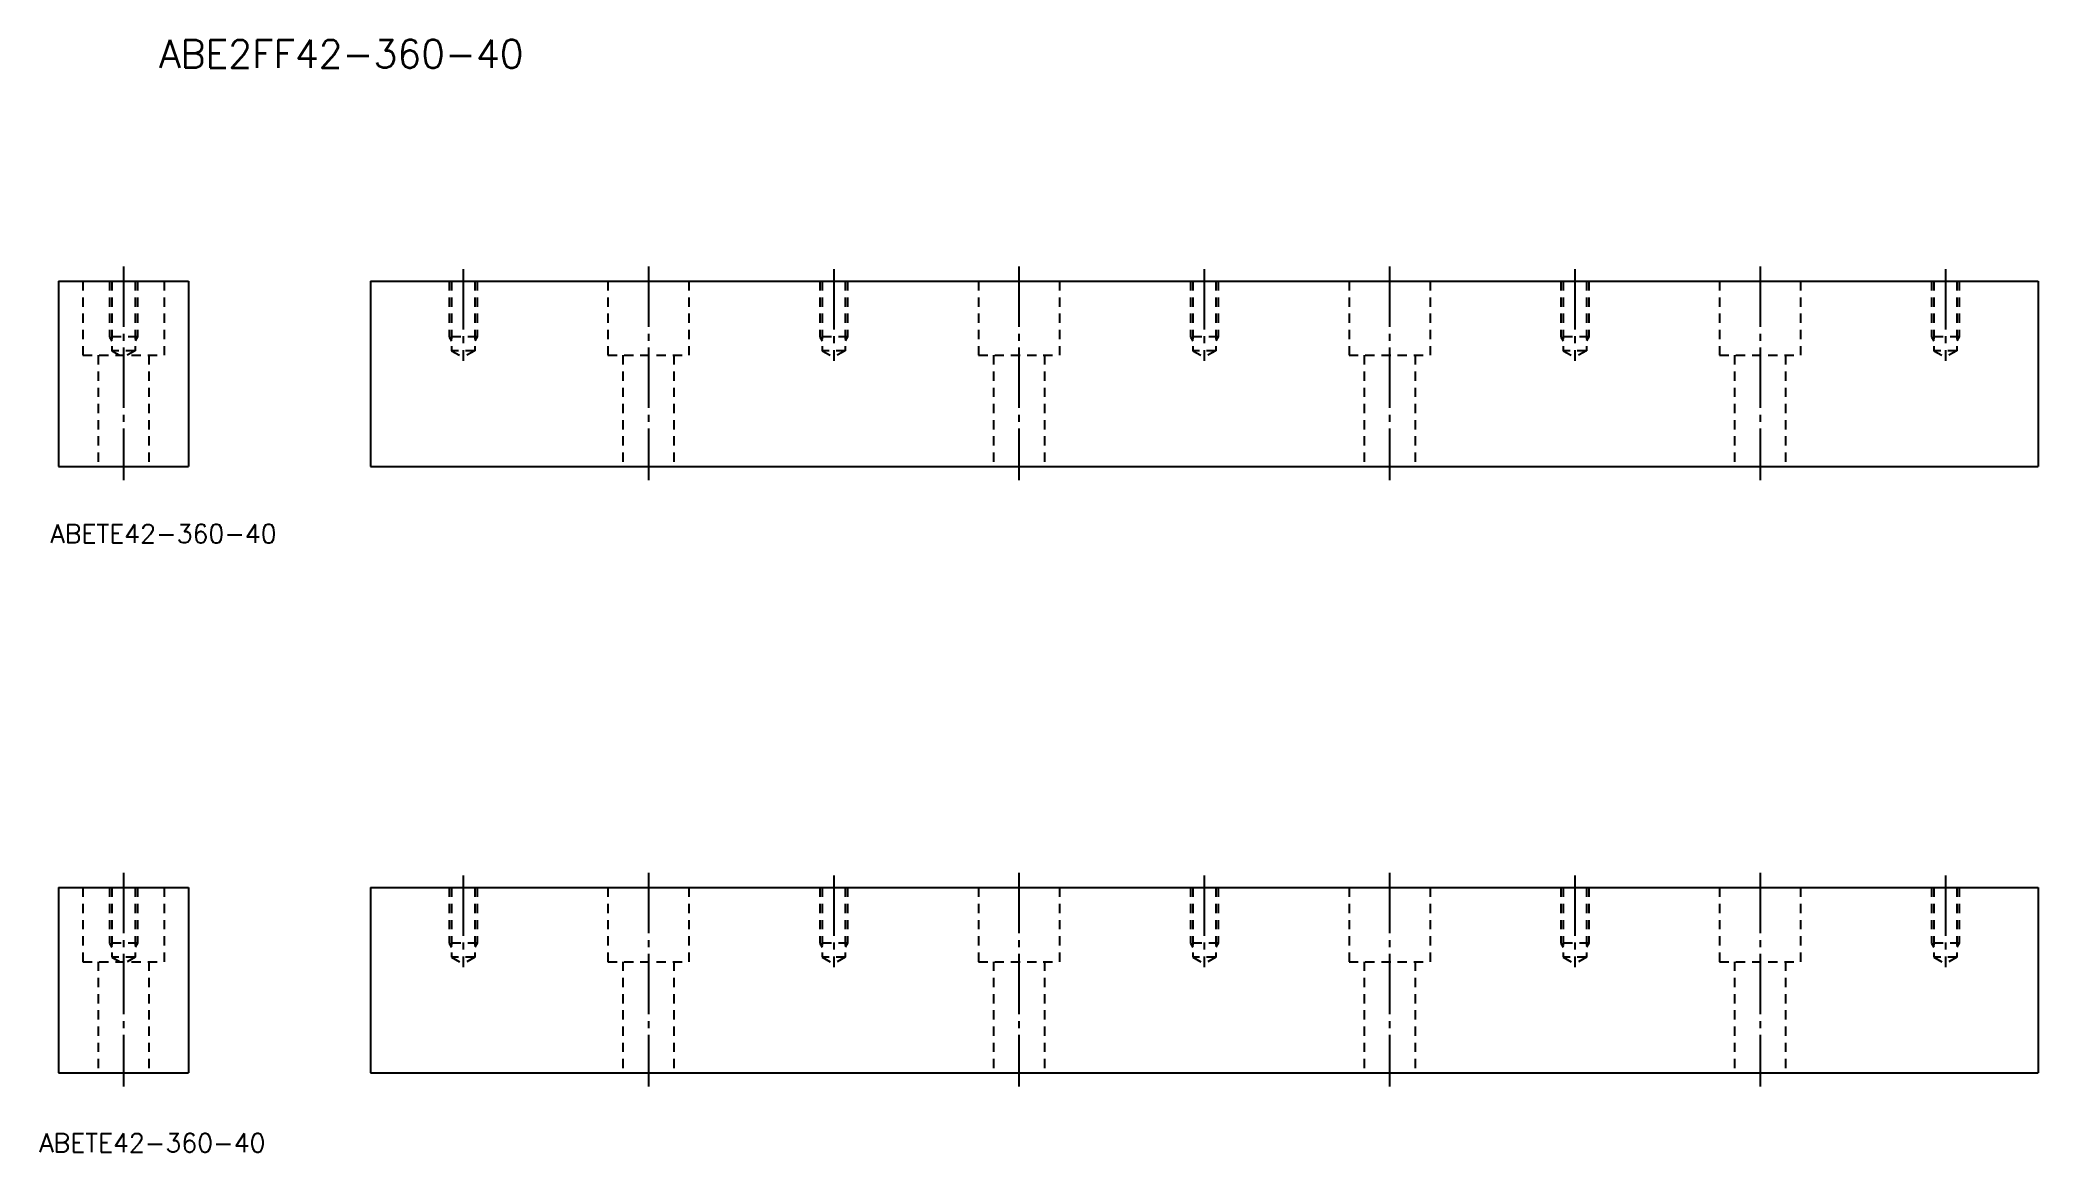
# Model space of a CAD drawing. Extents: x -93 to 338, y 1934 to 2174.
import ezdxf

# ---------------------------------------------------------------- set-up
doc = ezdxf.new("R2010")
doc.units = 0
doc.header["$MEASUREMENT"] = 0
doc.linetypes.add('CENTER', pattern=[17.5, 13, -1.5, 1.5, -1.5])
doc.linetypes.add('DASHED', pattern=[3.5, 2, -1.5])
doc.layers.get('0').update_dxf_attribs({"linetype": 'CONTINUOUS'})
doc.layers.add('CENTER', color=1, linetype='CENTER')
doc.styles.get("Standard").update_dxf_attribs({"font": 'txt.shx', "bigfont": '@extfont2.shx'})

msp = doc.modelspace()

# ---------------------------------------------------------------- linework, layer by layer
at = {"color": 7, "linetype": 'Continuous'}
for p, q in [((-89.01, 2122.26), (-89.01, 2082.26)), ((-89.01, 2122.26), (-61.01, 2122.26)), ((-61.01, 2122.26), (-61.01, 2082.26)), ((-21.68, 2122.26), (338.32, 2122.26)), ((-21.68, 2122.26), (-21.68, 2082.26)), ((338.32, 2122.26), (338.32, 2082.26)), ((-89.01, 2082.26), (-61.01, 2082.26)), ((-21.68, 2082.26), (338.32, 2082.26)), ((-89.01, 1991.26), (-89.01, 1951.26)), ((-89.01, 1991.26), (-61.01, 1991.26)), ((-61.01, 1991.26), (-61.01, 1951.26)), ((-21.68, 1991.26), (338.32, 1991.26)), ((-21.68, 1991.26), (-21.68, 1951.26)), ((338.32, 1991.26), (338.32, 1951.26)), ((-89.01, 1951.26), (-61.01, 1951.26)), ((-21.68, 1951.26), (338.32, 1951.26))]:
    msp.add_line(p, q, dxfattribs=at)
at = {"color": 3, "linetype": 'DASHED'}
for p, q in [((-83.76, 2122.26), (-83.76, 2106.26)), ((-78.01, 2122.26), (-78.01, 2110.26)), ((-77.51, 2122.26), (-77.51, 2107.26)), ((-72.51, 2122.26), (-72.51, 2107.26)), ((-72.01, 2122.26), (-72.01, 2110.26)), ((-66.26, 2122.26), (-66.26, 2106.26)), ((-4.68, 2122.26), (-4.68, 2110.26)), ((-4.18, 2122.26), (-4.18, 2107.26)), ((0.82, 2122.26), (0.82, 2107.26)), ((1.32, 2122.26), (1.32, 2110.26)), ((29.57, 2122.26), (29.57, 2106.26)), ((47.07, 2122.26), (47.07, 2106.26)), ((75.32, 2122.26), (75.32, 2110.26)), ((75.82, 2122.26), (75.82, 2107.26)), ((80.82, 2122.26), (80.82, 2107.26)), ((81.32, 2122.26), (81.32, 2110.26)), ((109.57, 2122.26), (109.57, 2106.26)), ((127.07, 2122.26), (127.07, 2106.26)), ((155.32, 2122.26), (155.32, 2110.26)), ((155.82, 2122.26), (155.82, 2107.26)), ((160.82, 2122.26), (160.82, 2107.26)), ((161.32, 2122.26), (161.32, 2110.26)), ((189.57, 2122.26), (189.57, 2106.26)), ((207.07, 2122.26), (207.07, 2106.26)), ((235.32, 2122.26), (235.32, 2110.26)), ((235.82, 2122.26), (235.82, 2107.26)), ((240.82, 2122.26), (240.82, 2107.26)), ((241.32, 2122.26), (241.32, 2110.26)), ((269.57, 2122.26), (269.57, 2106.26)), ((287.07, 2122.26), (287.07, 2106.26)), ((315.32, 2122.26), (315.32, 2110.26)), ((315.82, 2122.26), (315.82, 2107.26)), ((320.82, 2122.26), (320.82, 2107.26)), ((321.32, 2122.26), (321.32, 2110.26)), ((-78.01, 2110.26), (-77.51, 2109.39)), ((-72.01, 2110.26), (-78.01, 2110.26)), ((-72.01, 2110.26), (-72.51, 2109.39)), ((1.32, 2110.26), (-4.68, 2110.26)), ((-4.68, 2110.26), (-4.18, 2109.39)), ((1.32, 2110.26), (0.82, 2109.39)), ((75.32, 2110.26), (75.82, 2109.39)), ((81.32, 2110.26), (75.32, 2110.26)), ((81.32, 2110.26), (80.82, 2109.39)), ((155.32, 2110.26), (155.82, 2109.39)), ((161.32, 2110.26), (155.32, 2110.26)), ((161.32, 2110.26), (160.82, 2109.39)), ((235.32, 2110.26), (235.82, 2109.39)), ((241.32, 2110.26), (235.32, 2110.26)), ((241.32, 2110.26), (240.82, 2109.39)), ((315.32, 2110.26), (315.82, 2109.39)), ((321.32, 2110.26), (315.32, 2110.26)), ((321.32, 2110.26), (320.82, 2109.39)), ((-83.76, 2106.26), (-66.26, 2106.26)), ((-80.51, 2106.26), (-80.51, 2082.26)), ((-77.51, 2107.26), (-75.01, 2105.82)), ((-72.51, 2107.26), (-77.51, 2107.26)), ((-72.51, 2107.26), (-75.01, 2105.82)), ((-69.51, 2106.26), (-69.51, 2082.26)), ((0.82, 2107.26), (-4.18, 2107.26)), ((-4.18, 2107.26), (-1.68, 2105.82)), ((0.82, 2107.26), (-1.68, 2105.82)), ((29.57, 2106.26), (47.07, 2106.26)), ((32.82, 2106.26), (32.82, 2082.26)), ((43.82, 2106.26), (43.82, 2082.26)), ((75.82, 2107.26), (78.32, 2105.82)), ((80.82, 2107.26), (75.82, 2107.26)), ((80.82, 2107.26), (78.32, 2105.82)), ((109.57, 2106.26), (127.07, 2106.26)), ((112.82, 2106.26), (112.82, 2082.26)), ((123.82, 2106.26), (123.82, 2082.26)), ((155.82, 2107.26), (158.32, 2105.82)), ((160.82, 2107.26), (155.82, 2107.26)), ((160.82, 2107.26), (158.32, 2105.82)), ((189.57, 2106.26), (207.07, 2106.26)), ((192.82, 2106.26), (192.82, 2082.26)), ((203.82, 2106.26), (203.82, 2082.26)), ((235.82, 2107.26), (238.32, 2105.82)), ((240.82, 2107.26), (235.82, 2107.26)), ((240.82, 2107.26), (238.32, 2105.82)), ((269.57, 2106.26), (287.07, 2106.26)), ((272.82, 2106.26), (272.82, 2082.26)), ((283.82, 2106.26), (283.82, 2082.26)), ((315.82, 2107.26), (318.32, 2105.82)), ((320.82, 2107.26), (315.82, 2107.26)), ((320.82, 2107.26), (318.32, 2105.82)), ((-83.76, 1991.26), (-83.76, 1975.26)), ((-78.01, 1991.26), (-78.01, 1979.26)), ((-77.51, 1991.26), (-77.51, 1976.26)), ((-72.51, 1991.26), (-72.51, 1976.26)), ((-72.01, 1991.26), (-72.01, 1979.26)), ((-66.26, 1991.26), (-66.26, 1975.26)), ((-4.68, 1991.26), (-4.68, 1979.26)), ((-4.18, 1991.26), (-4.18, 1976.26)), ((0.82, 1991.26), (0.82, 1976.26)), ((1.32, 1991.26), (1.32, 1979.26)), ((29.57, 1991.26), (29.57, 1975.26)), ((47.07, 1991.26), (47.07, 1975.26)), ((75.32, 1991.26), (75.32, 1979.26)), ((75.82, 1991.26), (75.82, 1976.26)), ((80.82, 1991.26), (80.82, 1976.26)), ((81.32, 1991.26), (81.32, 1979.26)), ((109.57, 1991.26), (109.57, 1975.26)), ((127.07, 1991.26), (127.07, 1975.26)), ((155.32, 1991.26), (155.32, 1979.26)), ((155.82, 1991.26), (155.82, 1976.26)), ((160.82, 1991.26), (160.82, 1976.26)), ((161.32, 1991.26), (161.32, 1979.26)), ((189.57, 1991.26), (189.57, 1975.26)), ((207.07, 1991.26), (207.07, 1975.26)), ((235.32, 1991.26), (235.32, 1979.26)), ((235.82, 1991.26), (235.82, 1976.26)), ((240.82, 1991.26), (240.82, 1976.26)), ((241.32, 1991.26), (241.32, 1979.26)), ((269.57, 1991.26), (269.57, 1975.26)), ((287.07, 1991.26), (287.07, 1975.26)), ((315.32, 1991.26), (315.32, 1979.26)), ((315.82, 1991.26), (315.82, 1976.26)), ((320.82, 1991.26), (320.82, 1976.26)), ((321.32, 1991.26), (321.32, 1979.26)), ((-78.01, 1979.26), (-77.51, 1978.39)), ((-72.01, 1979.26), (-78.01, 1979.26)), ((-77.51, 1976.26), (-75.01, 1974.82)), ((-72.51, 1976.26), (-77.51, 1976.26)), ((-72.51, 1976.26), (-75.01, 1974.82)), ((-72.01, 1979.26), (-72.51, 1978.39)), ((1.32, 1979.26), (-4.68, 1979.26)), ((-4.68, 1979.26), (-4.18, 1978.39)), ((0.82, 1976.26), (-4.18, 1976.26)), ((-4.18, 1976.26), (-1.68, 1974.82)), ((0.82, 1976.26), (-1.68, 1974.82)), ((1.32, 1979.26), (0.82, 1978.39)), ((75.32, 1979.26), (75.82, 1978.39)), ((81.32, 1979.26), (75.32, 1979.26)), ((75.82, 1976.26), (78.32, 1974.82)), ((80.82, 1976.26), (75.82, 1976.26)), ((80.82, 1976.26), (78.32, 1974.82)), ((81.32, 1979.26), (80.82, 1978.39)), ((155.32, 1979.26), (155.82, 1978.39)), ((161.32, 1979.26), (155.32, 1979.26)), ((155.82, 1976.26), (158.32, 1974.82)), ((160.82, 1976.26), (155.82, 1976.26)), ((160.82, 1976.26), (158.32, 1974.82)), ((161.32, 1979.26), (160.82, 1978.39)), ((235.32, 1979.26), (235.82, 1978.39)), ((241.32, 1979.26), (235.32, 1979.26)), ((235.82, 1976.26), (238.32, 1974.82)), ((240.82, 1976.26), (235.82, 1976.26)), ((240.82, 1976.26), (238.32, 1974.82)), ((241.32, 1979.26), (240.82, 1978.39)), ((315.32, 1979.26), (315.82, 1978.39)), ((321.32, 1979.26), (315.32, 1979.26)), ((315.82, 1976.26), (318.32, 1974.82)), ((320.82, 1976.26), (315.82, 1976.26)), ((320.82, 1976.26), (318.32, 1974.82)), ((321.32, 1979.26), (320.82, 1978.39)), ((-83.76, 1975.26), (-66.26, 1975.26)), ((-80.51, 1975.26), (-80.51, 1951.26)), ((-69.51, 1975.26), (-69.51, 1951.26)), ((29.57, 1975.26), (47.07, 1975.26)), ((32.82, 1975.26), (32.82, 1951.26)), ((43.82, 1975.26), (43.82, 1951.26)), ((109.57, 1975.26), (127.07, 1975.26)), ((112.82, 1975.26), (112.82, 1951.26)), ((123.82, 1975.26), (123.82, 1951.26)), ((189.57, 1975.26), (207.07, 1975.26)), ((192.82, 1975.26), (192.82, 1951.26)), ((203.82, 1975.26), (203.82, 1951.26)), ((269.57, 1975.26), (287.07, 1975.26)), ((272.82, 1975.26), (272.82, 1951.26)), ((283.82, 1975.26), (283.82, 1951.26))]:
    msp.add_line(p, q, dxfattribs=at)
at = {"layer": 'CENTER', "color": 1, "linetype": 'CENTER'}
for p, q in [((-75.01, 2125.42), (-75.01, 2079.26)), ((-1.68, 2124.87), (-1.68, 2105.08)), ((38.32, 2125.42), (38.32, 2079.26)), ((78.32, 2124.87), (78.32, 2105.08)), ((118.32, 2125.42), (118.32, 2079.26)), ((158.32, 2124.87), (158.32, 2105.08)), ((198.32, 2125.42), (198.32, 2079.26)), ((238.32, 2124.87), (238.32, 2105.08)), ((278.32, 2125.42), (278.32, 2079.26)), ((318.32, 2124.87), (318.32, 2105.08)), ((-75.01, 1994.42), (-75.01, 1948.26)), ((-1.68, 1993.87), (-1.68, 1974.08)), ((38.32, 1994.42), (38.32, 1948.26)), ((78.32, 1993.87), (78.32, 1974.08)), ((118.32, 1994.42), (118.32, 1948.26)), ((158.32, 1993.87), (158.32, 1974.08)), ((198.32, 1994.42), (198.32, 1948.26)), ((238.32, 1993.87), (238.32, 1974.08)), ((278.32, 1994.42), (278.32, 1948.26)), ((318.32, 1993.87), (318.32, 1974.08))]:
    msp.add_line(p, q, dxfattribs=at)

# ---------------------------------------------------------------- texts
at = {"color": 7, "linetype": 'Continuous'}
for s, height, p in [('ABE2FF42-360-40', 6, (-67.32, 2168.4)), ('ABETE42-360-40', 4, (-90.79, 2065.73)), ('ABETE42-360-40', 4, (-93.21, 1934.13))]:
    msp.add_text(s, height=height, dxfattribs=at).set_placement(p)

doc.saveas('drawing.dxf')
